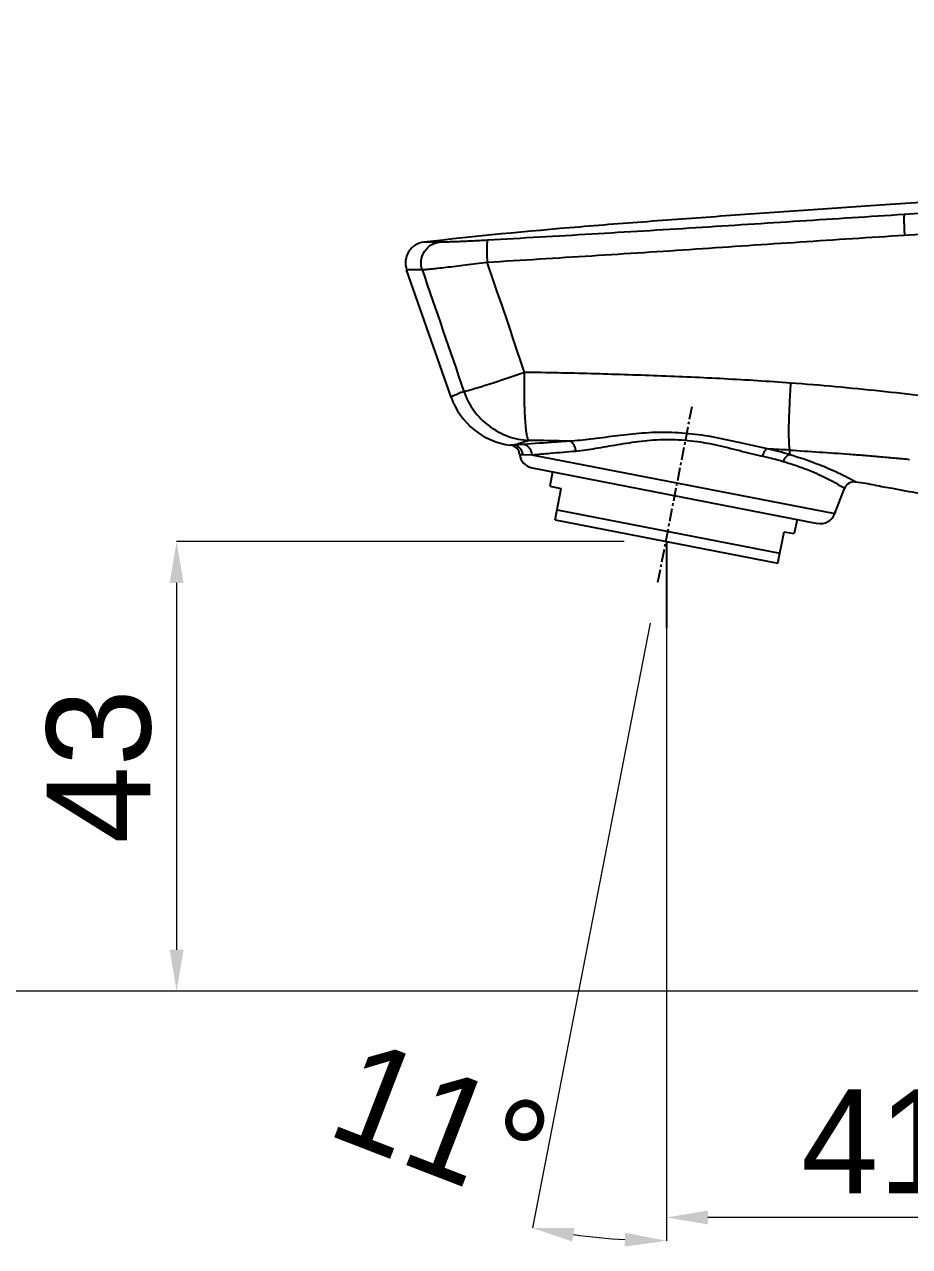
# Model space of a CAD drawing. Header units: millimetres. Extents: x 1091 to 1735, y 843 to 1297.
# Drawn here: x 1339.7 to 1424.9, y 1100.8 to 1218.5 of the extents above; entities that cross this region are included whole.
import ezdxf

# ---------------------------------------------------------------- set-up
doc = ezdxf.new("R2010")
doc.units = ezdxf.units.MM
doc.linetypes.add('CENTER', pattern=[2, 1.25, -0.25, 0.25, -0.25])
doc.layers.add('DEFAULT_1', color=7, linetype='CENTER')
doc.styles.add('Daelim Dimension', font='')
doc.styles.get('Daelim Dimension').set_extended_font_data('나눔고딕')
doc.dimstyles.new('DEFAULT', dxfattribs={"dimscale": 2, "dimtxt": 2, "dimasz": 2, "dimexe": 0, "dimexo": 2, "dimgap": 1, "dimtad": 1, "dimdec": 1, "dimzin": 9, "dimdsep": 46, "dimtxsty": 'Daelim Dimension', "dimcen": 0.5, "dimclrd": 252, "dimclre": 252, "dimclrt": 3, "dimadec": 1, "dimazin": 0, "dimtfac": 1, "dimtdec": 1, "dimtix": 1, "dimtmove": 0, "dimatfit": 3, "dimfxl": 1, "dimtolj": 1, "dimtzin": 1, "dimlwd": 9, "dimlwe": 9, "dimarcsym": 0})

# ---------------------------------------------------------------- blocks, each defined once
blk = doc.blocks.new('*D3')
at = {"color": 5, "lineweight": 9, "transparency": 16777216}
for p, q in [((1400.37, 1261.49), (1329.01, 1261.49)), ((1329.01, 1129.39), (1329.01, 1257.49)), ((1535.55, 1125.39), (1329.01, 1125.39))]:
    blk.add_line(p, q, dxfattribs=at)
at = {"color": 5, "transparency": 16777216}
for points in [[(1328.35, 1257.49), (1329.68, 1257.49), (1329.01, 1261.49)], [(1328.35, 1129.39), (1329.68, 1129.39), (1329.01, 1125.39)]]:
    blk.add_solid(points, dxfattribs=at)
at = {"layer": 'Defpoints', "color": 0, "transparency": 16777216}
for p in [(1329.01, 1261.49), (1404.37, 1261.49), (1539.55, 1125.39)]:
    blk.add_point(p, dxfattribs=at)
at = {"color": 7, "transparency": 16777216, "insert": (1321.56, 1193.44), "char_height": 10, "attachment_point": 5, "rotation": 90, "style": 'Daelim Dimension'}
blk.add_mtext('\\A1;136', dxfattribs=at)
blk = doc.blocks.new('*D5')
at = {"color": 5, "lineweight": 9, "transparency": 16777216}
for p, q in [((1442.38, 1167.6), (1442.38, 1103.6)), ((1401.54, 1164.71), (1401.54, 1103.6)), ((1438.38, 1103.6), (1405.54, 1103.6))]:
    blk.add_line(p, q, dxfattribs=at)
at = {"color": 5, "transparency": 16777216}
for points in [[(1405.54, 1104.27), (1405.54, 1102.93), (1401.54, 1103.6)], [(1438.38, 1104.27), (1438.38, 1102.93), (1442.38, 1103.6)]]:
    blk.add_solid(points, dxfattribs=at)
at = {"layer": 'Defpoints', "color": 0, "transparency": 16777216}
for p in [(1442.38, 1171.6), (1401.54, 1168.71), (1401.54, 1103.6)]:
    blk.add_point(p, dxfattribs=at)
at = {"color": 7, "transparency": 16777216, "insert": (1421.96, 1110.94), "char_height": 10, "attachment_point": 5, "style": 'Daelim Dimension'}
blk.add_mtext('\\A1;41', dxfattribs=at)
blk = doc.blocks.new('*D6')
at = {"color": 5, "lineweight": 9, "transparency": 16777216}
for p, q in [((1399.96, 1160.86), (1388.63, 1102.59)), ((1401.54, 1156.38), (1401.54, 1101.35))]:
    blk.add_line(p, q, dxfattribs=at)
blk.add_arc((1401.54, 1169.02), 67.67, 262.3872, 266.6128, dxfattribs=at)
at = {"color": 5, "transparency": 16777216}
for points in [[(1392.47, 1101.29), (1392.68, 1102.6), (1388.63, 1102.59)], [(1397.56, 1102.13), (1397.52, 1100.8), (1401.54, 1101.35)]]:
    blk.add_solid(points, dxfattribs=at)
at = {"layer": 'Defpoints', "color": 0, "transparency": 16777216}
for p in [(1404.06, 1181.97), (1401.54, 1168.71), (1400.72, 1164.79), (1401.54, 1160.38), (1397.21, 1101.49)]:
    blk.add_point(p, dxfattribs=at)
at = {"color": 7, "transparency": 16777216, "insert": (1379.83, 1112.72), "char_height": 10, "attachment_point": 5, "rotation": 338.9104, "style": 'Daelim Dimension'}
blk.add_mtext('\\A1;11°', dxfattribs=at)
blk = doc.blocks.new('*D7')
at = {"color": 5, "lineweight": 9, "transparency": 16777216}
for p, q in [((1397.48, 1168.72), (1354.37, 1168.72)), ((1354.37, 1164.72), (1354.37, 1129.39)), ((1487.29, 1125.39), (1354.37, 1125.39))]:
    blk.add_line(p, q, dxfattribs=at)
at = {"color": 5, "transparency": 16777216}
for points in [[(1353.7, 1164.72), (1355.04, 1164.72), (1354.37, 1168.72)], [(1353.7, 1129.39), (1355.04, 1129.39), (1354.37, 1125.39)]]:
    blk.add_solid(points, dxfattribs=at)
at = {"layer": 'Defpoints', "color": 0, "transparency": 16777216}
for p in [(1401.48, 1168.72), (1354.37, 1125.39), (1491.29, 1125.39)]:
    blk.add_point(p, dxfattribs=at)
at = {"color": 7, "transparency": 16777216, "insert": (1346.92, 1147.06), "char_height": 10, "attachment_point": 5, "rotation": 90, "style": 'Daelim Dimension'}
blk.add_mtext('\\A1;43', dxfattribs=at)

msp = doc.modelspace()

# ---------------------------------------------------------------- linework, layer by layer
at = {"color": 7, "linetype": 'Continuous'}
for p, q in [((1414.75, 1200.59), (1408.17, 1200.14)), ((1380.8, 1182.63), (1376.52, 1194.9)), ((1386.82, 1178.01), (1386.53, 1177.99)), ((1387.73, 1178.07), (1386.82, 1178.01)), ((1387.4, 1177.11), (1387.71, 1177.1)), ((1387.71, 1177.1), (1388.58, 1177.07)), ((1388.58, 1177.07), (1417.76, 1171.4)), ((1388.61, 1175.8), (1416.08, 1170.46)), ((1390.56, 1175.42), (1390.3, 1174.05)), ((1390.3, 1174.05), (1391.41, 1173.83)), ((1390.82, 1170.79), (1391.41, 1173.83)), ((1417.76, 1171.4), (1418.69, 1173.82)), ((1391.01, 1171.77), (1412.46, 1167.6)), ((1390.82, 1170.79), (1412.27, 1166.62)), ((1414.12, 1170.84), (1413.85, 1169.47)), ((1412.27, 1166.62), (1412.86, 1169.66)), ((1412.86, 1169.66), (1413.85, 1169.47))]:
    msp.add_line(p, q, dxfattribs=at)
at = {"color": 7}
msp.add_line((1401.54, 1168.71), (1401.54, 1160.38), dxfattribs=at)
at = {"color": 7, "linetype": 'Continuous'}
msp.add_lwpolyline([(1433.98, 1201.92), (1428.47, 1201.54), (1422.11, 1201.1), (1414.75, 1200.59)], dxfattribs=at)
for centre, radius, start, end in [((1378.41, 1195.56), 2, 96.7404, 199.2209), ((1407.39, 1197.09), 23.15, 183.3345, 183.6287), ((-0.91, 720.47), 1464.42, 18.4947, 18.93305), ((1387.41, 1184.93), 7, 199.2235, 262.8027), ((1370.67, 224.06), 954.56, 88.70829, 88.94356), ((1386.41, 1177), 1, 6.4252, 82.8049), ((1403.5, 1142.54), 35.94, 73.9796, 77.525), ((1376.91, 553.3), 625.28, 86.655, 86.84982), ((1435.23, 1178.98), 21.89, 183.8452, 184.9663), ((1388.89, 1177.28), 1.5, 186.4251, 259), ((1403.69, 1145.58), 32.13, 73.5673, 77.2823), ((1419.62, 1173.46), 1, 80.7622, 159), ((1391.77, 1002.25), 174.46, 80.1455, 80.7604), ((1416.36, 1171.94), 1.5, 259, 339)]:
    msp.add_arc(centre, radius, start, end, dxfattribs=at)
for points, knots in [([(1455.59, 1202.3), (1450.41, 1201.85), (1442.62, 1201.31), (1432.23, 1200.69), (1427.03, 1200.37), (1424.43, 1200.21)], [0, 0, 0, 0, 0.499995, 0.750005, 1, 1, 1, 1]), ([(1408.17, 1200.14), (1405.66, 1199.96), (1400.66, 1199.6), (1390.65, 1198.83), (1383.16, 1198.13), (1378.18, 1197.54)], [0, 0, 0, 0, 0.250026, 0.500061, 1, 1, 1, 1]), ([(1424.43, 1200.21), (1421.09, 1200), (1414.4, 1199.57), (1404.37, 1198.92), (1394.34, 1198.31), (1387.66, 1197.93), (1384.32, 1197.73)], [0, 0, 0, 0, 0.250319, 0.500396, 0.750296, 1, 1, 1, 1]), ([(1424.43, 1200.21), (1424.42, 1200.19), (1424.42, 1200.12), (1424.41, 1199.98), (1424.41, 1199.79), (1424.41, 1199.54), (1424.42, 1199.25), (1424.43, 1198.81), (1424.45, 1198.47), (1424.46, 1198.23)], [0, 0, 0, 0, 0.038598, 0.108303, 0.207169, 0.33199, 0.478642, 0.642458, 1, 1, 1, 1]), ([(1424.47, 1198.23), (1427.07, 1198.4), (1432.27, 1198.72), (1442.68, 1199.37), (1450.48, 1199.92), (1455.68, 1200.37)], [0, 0, 0, 0, 0.24999, 0.499989, 1, 1, 1, 1]), ([(1378.01, 1194.91), (1377.93, 1195.17), (1377.86, 1195.79), (1378.16, 1196.67), (1378.82, 1197.33), (1379.4, 1197.52), (1379.68, 1197.54)], [0, 0, 0, 0, 0.239002, 0.504068, 0.766364, 1, 1, 1, 1]), ([(1379.68, 1197.54), (1379.46, 1197.55), (1379.15, 1197.55), (1378.77, 1197.55), (1378.56, 1197.55), (1378.4, 1197.55), (1378.29, 1197.55), (1378.22, 1197.54), (1378.19, 1197.55), (1378.18, 1197.54)], [0, 0, 0, 0, 0.439113, 0.612889, 0.75325, 0.861155, 0.937641, 0.983631, 1, 1, 1, 1]), ([(1384.32, 1197.73), (1383.8, 1197.7), (1382.82, 1197.65), (1381.64, 1197.6), (1380.83, 1197.57), (1380.35, 1197.56), (1379.97, 1197.55), (1379.76, 1197.54), (1379.68, 1197.54)], [0, 0, 0, 0, 0.337039, 0.633368, 0.75824, 0.86284, 0.945563, 1, 1, 1, 1]), ([(1384.32, 1197.73), (1384.31, 1197.73), (1384.3, 1197.71), (1384.28, 1197.65), (1384.26, 1197.54), (1384.25, 1197.35), (1384.24, 1197.09), (1384.24, 1196.79), (1384.24, 1196.33), (1384.26, 1195.98), (1384.27, 1195.74)], [0, 0, 0, 0, 0.011511, 0.029876, 0.090941, 0.186542, 0.314954, 0.470198, 0.643086, 1, 1, 1, 1]), ([(1384.28, 1195.62), (1387.63, 1195.83), (1394.34, 1196.24), (1404.38, 1196.89), (1414.42, 1197.58), (1421.12, 1198.02), (1424.46, 1198.23)], [0, 0, 0, 0, 0.250325, 0.500309, 0.750171, 1, 1, 1, 1]), ([(1376.52, 1194.9), (1376.52, 1194.9), (1376.53, 1194.9), (1376.53, 1194.9), (1376.54, 1194.9), (1376.55, 1194.9), (1376.58, 1194.9), (1376.62, 1194.9), (1376.67, 1194.9), (1376.74, 1194.91), (1376.81, 1194.91), (1376.94, 1194.91), (1377.12, 1194.91), (1377.38, 1194.91), (1377.68, 1194.91), (1377.9, 1194.91), (1378.01, 1194.91)], [0, 0, 0, 0, 0.000932, 0.003811, 0.00865, 0.01545, 0.034925, 0.062224, 0.097333, 0.140241, 0.190951, 0.24948, 0.390066, 0.562121, 0.765529, 1, 1, 1, 1]), ([(1378.01, 1194.91), (1378.13, 1194.91), (1378.41, 1194.93), (1378.91, 1194.98), (1379.55, 1195.05), (1380.65, 1195.17), (1382.25, 1195.36), (1383.57, 1195.53), (1384.28, 1195.62)], [0, 0, 0, 0, 0.05382, 0.134064, 0.237962, 0.362713, 0.661151, 1, 1, 1, 1]), ([(1383.99, 1183.73), (1384.28, 1183.82), (1385.57, 1184.23), (1386.87, 1184.67), (1387.88, 1185.01)], [0, 0, 0, 0, 0.218203, 1, 1, 1, 1]), ([(1388.27, 1178.46), (1388.25, 1178.48), (1388.21, 1178.54), (1388.17, 1178.67), (1388.12, 1178.85), (1388.06, 1179.2), (1387.99, 1179.77), (1387.93, 1180.6), (1387.89, 1181.59), (1387.86, 1182.69), (1387.86, 1183.84), (1387.87, 1184.62), (1387.88, 1185.01)], [0, 0, 0, 0, 0.013471, 0.033865, 0.061922, 0.09813, 0.195441, 0.323098, 0.476164, 0.646092, 0.823582, 1, 1, 1, 1]), ([(1413.5, 1183.98), (1411.36, 1184.13), (1407.1, 1184.4), (1401.76, 1184.64), (1397.49, 1184.78), (1393.21, 1184.91), (1390.01, 1184.98), (1387.88, 1185.01)], [0, 0, 0, 0, 0.250153, 0.500187, 0.625172, 0.75014, 1, 1, 1, 1]), ([(1382.03, 1183.17), (1381.94, 1183.13), (1381.76, 1183.06), (1381.5, 1182.95), (1381.29, 1182.86), (1381.12, 1182.78), (1381, 1182.73), (1380.92, 1182.69), (1380.88, 1182.67), (1380.85, 1182.65), (1380.82, 1182.64), (1380.81, 1182.63), (1380.8, 1182.63), (1380.8, 1182.63)], [0, 0, 0, 0, 0.233129, 0.435587, 0.607284, 0.748134, 0.857968, 0.901184, 0.936571, 0.96413, 0.983868, 0.995798, 1, 1, 1, 1]), ([(1382.03, 1183.17), (1382.13, 1183.19), (1382.37, 1183.25), (1382.8, 1183.37), (1383.35, 1183.53), (1383.77, 1183.66), (1383.99, 1183.73)], [0, 0, 0, 0, 0.145864, 0.364658, 0.651609, 1, 1, 1, 1]), ([(1382.03, 1183.17), (1382.26, 1182.51), (1382.92, 1181.27), (1384.39, 1179.77), (1386.22, 1178.77), (1387.59, 1178.49), (1388.27, 1178.46)], [0, 0, 0, 0, 0.251718, 0.502597, 0.752066, 1, 1, 1, 1]), ([(1413.5, 1183.98), (1413.45, 1183.26), (1413.37, 1181.9), (1413.31, 1180.28), (1413.3, 1179.14), (1413.31, 1178.47), (1413.34, 1177.94), (1413.37, 1177.64), (1413.39, 1177.51)], [0, 0, 0, 0, 0.333503, 0.629668, 0.754025, 0.858717, 0.941443, 1, 1, 1, 1]), ([(1430.46, 1182.2), (1427.68, 1182.57), (1422.04, 1183.24), (1416.38, 1183.76), (1413.5, 1183.98)], [0, 0, 0, 0, 0.492275, 1, 1, 1, 1]), ([(1386.82, 1178.01), (1387, 1178.07), (1387.48, 1178.22), (1387.96, 1178.37), (1388.27, 1178.46)], [0, 0, 0, 0, 0.365384, 1, 1, 1, 1]), ([(1411.26, 1177.64), (1410.5, 1177.79), (1408.92, 1178.16), (1406.51, 1178.71), (1404, 1179.11), (1401.44, 1179.27), (1398.93, 1179.15), (1396.54, 1178.87), (1394.32, 1178.57), (1392.88, 1178.41), (1392.19, 1178.38)], [0, 0, 0, 0, 0.122259, 0.251483, 0.384658, 0.518546, 0.649933, 0.775266, 0.89269, 1, 1, 1, 1]), ([(1392.81, 1177.43), (1393.46, 1177.49), (1394.8, 1177.69), (1396.89, 1178.07), (1399.13, 1178.42), (1401.5, 1178.6), (1403.92, 1178.47), (1406.29, 1178.06), (1408.56, 1177.48), (1410.04, 1177.09), (1410.77, 1176.93)], [0, 0, 0, 0, 0.106622, 0.22406, 0.349544, 0.480809, 0.614401, 0.747575, 0.877215, 1, 1, 1, 1]), ([(1387.71, 1177.1), (1387.7, 1177.21), (1387.64, 1177.44), (1387.44, 1177.73), (1387.16, 1177.94), (1386.94, 1178), (1386.82, 1178.01)], [0, 0, 0, 0, 0.251928, 0.502746, 0.752054, 1, 1, 1, 1]), ([(1392.19, 1178.38), (1391.73, 1178.35), (1390.25, 1178.24), (1388.76, 1178.14), (1387.73, 1178.07)], [0, 0, 0, 0, 0.308464, 1, 1, 1, 1]), ([(1388.58, 1177.07), (1388.58, 1177.19), (1388.54, 1177.44), (1388.35, 1177.76), (1388.08, 1177.99), (1387.85, 1178.06), (1387.73, 1178.07)], [0, 0, 0, 0, 0.257947, 0.511877, 0.759051, 1, 1, 1, 1]), ([(1388.58, 1177.07), (1389.17, 1177.12), (1390.58, 1177.24), (1391.99, 1177.36), (1392.81, 1177.43)], [0, 0, 0, 0, 0.420412, 1, 1, 1, 1]), ([(1392.81, 1177.43), (1392.8, 1177.55), (1392.76, 1177.77), (1392.63, 1178.06), (1392.44, 1178.28), (1392.27, 1178.36), (1392.19, 1178.38)], [0, 0, 0, 0, 0.288156, 0.557245, 0.794437, 1, 1, 1, 1]), ([(1411.27, 1177.64), (1411.21, 1177.62), (1411.11, 1177.55), (1410.92, 1177.32), (1410.82, 1177.09), (1410.77, 1176.93)], [0, 0, 0, 0, 0.18668, 0.420564, 1, 1, 1, 1]), ([(1413.39, 1177.52), (1414.34, 1177.46), (1416.26, 1177.34), (1418.65, 1177.17), (1420.57, 1177.02), (1422.03, 1176.9), (1423.24, 1176.79), (1424.21, 1176.7), (1424.7, 1176.65), (1424.95, 1176.63)], [0, 0, 0, 0, 0.247565, 0.496117, 0.621048, 0.746569, 0.87283, 0.936293, 1, 1, 1, 1]), ([(1412.78, 1176.4), (1412.82, 1176.49), (1412.89, 1176.66), (1413.08, 1176.92), (1413.28, 1177.06), (1413.42, 1177.09)], [0, 0, 0, 0, 0.290265, 0.560253, 1, 1, 1, 1]), ([(1418.69, 1173.82), (1418.69, 1173.82), (1418.68, 1173.83), (1418.67, 1173.84), (1418.64, 1173.86), (1418.6, 1173.89), (1418.54, 1173.92), (1418.45, 1173.98), (1418.3, 1174.07), (1418.09, 1174.19), (1417.84, 1174.34), (1417.53, 1174.5), (1417.18, 1174.69), (1416.78, 1174.88), (1416.17, 1175.17), (1415.29, 1175.55), (1414.1, 1175.99), (1413.24, 1176.26), (1412.78, 1176.4)], [0, 0, 0, 0, 0.001319, 0.004642, 0.010056, 0.017572, 0.027191, 0.038909, 0.068616, 0.106518, 0.152382, 0.205993, 0.267132, 0.335581, 0.411122, 0.582571, 0.779695, 1, 1, 1, 1]), ([(1413.42, 1177.09), (1414.34, 1176.83), (1415.62, 1176.4), (1417.17, 1175.76), (1417.96, 1175.39), (1418.5, 1175.13), (1418.83, 1174.96), (1419.12, 1174.82), (1419.35, 1174.69), (1419.51, 1174.6), (1419.62, 1174.54), (1419.68, 1174.51), (1419.72, 1174.48), (1419.76, 1174.46), (1419.77, 1174.46), (1419.79, 1174.45), (1419.78, 1174.45)], [0, 0, 0, 0, 0.414057, 0.585257, 0.72975, 0.791332, 0.845438, 0.891809, 0.930223, 0.960458, 0.972439, 0.982297, 0.990007, 0.995545, 0.998884, 1, 1, 1, 1]), ([(1421.63, 1174.14), (1422.19, 1174.04), (1424.43, 1173.64), (1426.66, 1173.2), (1428.34, 1172.86)], [0, 0, 0, 0, 0.247236, 1, 1, 1, 1])]:
    msp.add_open_spline(points, degree=3, knots=knots, dxfattribs=at)
msp.add_open_spline([(1378.01, 1194.91), (1379.35, 1190.99), (1380.69, 1187.08), (1382.03, 1183.17)], degree=3, dxfattribs=at)
at = {"layer": 'DEFAULT_1', "color": 7, "linetype": 'CENTER'}
msp.add_line((1400.72, 1164.79), (1404.06, 1181.97), dxfattribs=at)

# ---------------------------------------------------------------- dimensions: what is measured, and where the dimension line sits
at = {"color": 7}
dim = msp.add_linear_dim(base=(1329.01, 1261.49), p1=(1539.55, 1125.39), p2=(1404.37, 1261.49), angle=90, dimstyle='DEFAULT', override={"dimtxt": 5, "dimdec": 0, "dimclrd": 5, "dimclre": 5, "dimclrt": 7}, dxfattribs=at)
dim.commit()
dim.dimension.update_dxf_attribs({"geometry": '*D3', "text_midpoint": (1329.01, 1193.44), "dimtype": 160})
dim = msp.add_angular_dim_2l(base=(1397.21, 1101.49), line1=((1401.54, 1168.71), (1401.54, 1160.38)), line2=((1400.72, 1164.79), (1404.06, 1181.97)), dimstyle='DEFAULT', override={"dimtxt": 5, "dimclrd": 5, "dimclre": 5, "dimclrt": 7, "dimadec": 0}, dxfattribs=at)
dim.commit()
dim.dimension.update_dxf_attribs({"geometry": '*D6', "text_midpoint": (1377.19, 1105.88), "dimtype": 162})
dim = msp.add_linear_dim(base=(1401.54, 1103.6), p1=(1442.38, 1171.6), p2=(1401.54, 1168.71), dimstyle='DEFAULT', override={"dimtxt": 5, "dimdec": 0, "dimclrd": 5, "dimclre": 5, "dimclrt": 7}, dxfattribs=at)
dim.commit()
dim.dimension.update_dxf_attribs({"geometry": '*D5', "text_midpoint": (1421.96, 1110.94)})
dim = msp.add_linear_dim(base=(1354.37, 1125.39), p1=(1401.48, 1168.72), p2=(1491.29, 1125.39), angle=90, dimstyle='DEFAULT', override={"dimtxt": 5, "dimdec": 0, "dimclrd": 5, "dimclre": 5, "dimclrt": 7}, dxfattribs=at)
dim.commit()
dim.dimension.update_dxf_attribs({"geometry": '*D7', "text_midpoint": (1346.92, 1147.06)})

doc.saveas('drawing.dxf')
